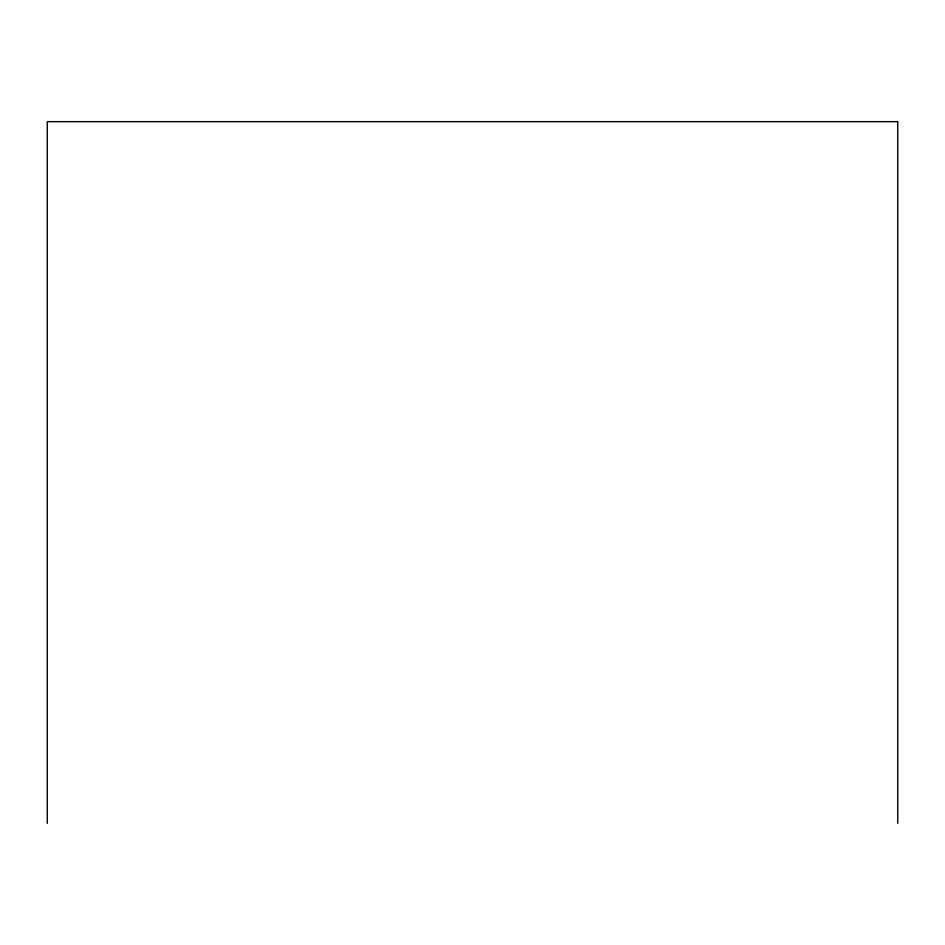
<?xml version="1.0" encoding="UTF-8"?>
<svg xmlns="http://www.w3.org/2000/svg" width="945" height="945" viewBox="0 0 945 945"><rect width="100%" height="100%" fill="white"/><g stroke="black" fill="none" stroke-linecap="round" stroke-linejoin="round"><path stroke-width="1.42" d="M897.75 823.343L897.75 121.657L47.25 121.657L47.25 823.343"/></g></svg>
